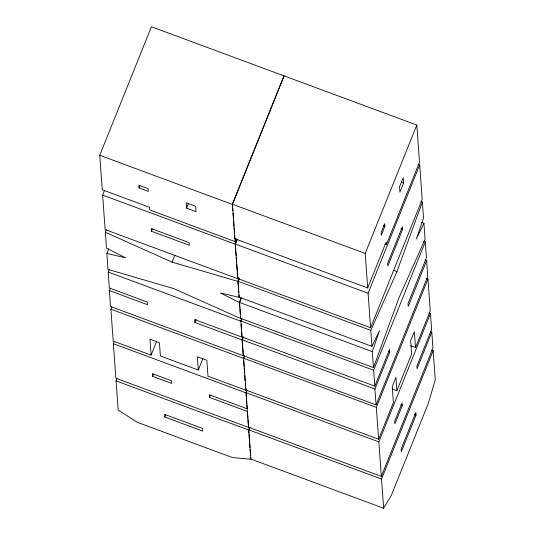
<?xml version="1.0" encoding="UTF-8"?>
<svg xmlns="http://www.w3.org/2000/svg" width="535" height="535" viewBox="0 0 535 535"><rect width="100%" height="100%" fill="white"/><g stroke="black" fill="none" stroke-linecap="round" stroke-linejoin="round"><path stroke-width="0.8" d="M239.807 307.197L239.459 302.422L241.058 297.754M240.496 316.753L240.616 318.345L373.463 367.572L372.313 351.642L379.489 330.65L371.925 346.339L239.078 297.112L238.904 294.725M371.925 346.339L370.775 330.409L396.963 271.533L422.382 202.036L420.818 201.454M373.463 367.572L398.883 298.075L425.071 239.192L423.921 223.269L421.573 222.399M99.751 155.264L151.418 26.75L284.125 75.916L232.458 204.437L235.146 241.599L149.833 209.987L149.646 207.333L102.252 189.771L99.751 155.264L232.458 204.437M238.456 277.21L237.834 278.755L105.127 229.589L102.633 195.081L104.499 190.433M108.725 248.828L106.86 253.476L125.625 257.843L106.472 248.166L105.321 232.243L106.258 229.916M139.013 187.892L138.819 185.244L148.108 188.681L148.302 191.336L139.013 187.892L139.949 185.571M110.29 288.245L109.354 290.565L147.459 304.683L147.272 302.028L109.354 287.984L108.204 272.054L109.133 269.734M156.401 341.959L151.111 355.12L113.193 341.069L110.892 309.217L111.822 306.896M151.372 231.22L151.178 228.565L189.096 242.616L189.29 245.271L151.372 231.22L152.308 228.9M247.023 390.57L246.093 392.891L247.244 408.82L209.325 394.77L209.519 397.425L247.437 411.475L248.588 427.398L115.881 378.232L113.387 343.724L114.316 341.404M250.026 426.957L248.782 430.053L250.888 459.251L232.317 457.532L137.528 422.416L118.188 410.084L116.075 380.887L117.004 378.559M186.601 208.108L186.213 202.798L195.696 206.316L196.077 211.619L186.601 208.108L188.467 203.467M105.321 232.243L172.056 262.137L174.858 255.168M152.642 376.352L152.455 373.697L171.414 380.719L171.601 383.374L152.642 376.352L153.578 374.032M243.405 355.735L242.268 340.019L194.874 322.458L196.118 319.362M235.146 241.599L236.39 238.496M164.813 417.026L164.619 414.371L202.538 428.421L202.725 431.076L164.813 417.026L165.743 414.705M235.534 248.133L235.239 244.027L237.105 239.386M237.834 278.755L235.34 244.248L237.206 239.606M151.111 355.12L149.96 339.19L159.437 342.701L160.393 355.976L198.311 370.026L202.979 358.41M106.86 253.476L108.01 269.399L173.975 288.679L240.717 318.572L239.566 302.643L220.413 292.966L239.178 297.34L238.028 281.41L239.272 278.314M239.566 302.643L241.118 298.777M209.519 397.425L210.456 395.104M241.74 318.679L240.803 321L373.657 370.227L374.808 386.15L241.96 336.93L241.552 331.352M194.874 322.458L194.666 319.589L242.061 337.15L240.91 321.227L241.84 318.9M243.224 355.695L242.074 339.765L243.311 336.696M242.268 340.019L243.198 337.699M244.428 355.842L243.492 358.162L376.346 407.382L378.646 439.235L245.799 390.015M198.311 370.026L197.355 356.751L206.831 360.262L207.981 376.192L245.899 390.236L243.592 358.383L244.528 356.063M245.899 390.236L246.521 388.691M246.227 395.954L245.986 392.67L246.923 390.349M248.909 433.076L248.675 429.832L249.611 427.512M365.211 253.436L416.812 125.056L283.965 75.836L232.357 204.209L365.211 253.436L367.705 287.944L234.852 238.717L234.618 235.433M384.912 226.352L381.294 235.333L381.107 232.685L384.718 223.697L384.912 226.352L383.348 225.77M403.604 182.97L399.919 192.139L399.538 186.835L403.223 177.66L403.604 182.97L401.263 182.101M367.705 287.944L386.136 242.094L386.33 244.749L384.765 244.167M386.33 244.749L419.5 162.219L416.812 125.056M237.734 278.534L370.581 327.754L368.087 293.247L419.694 164.874L418.129 164.292M402.608 229.301L387.862 265.982L387.668 263.327L402.414 226.646L402.608 229.301L401.043 228.726M370.581 327.754L422.189 199.381L419.694 164.874M373.657 370.227L425.265 241.847L423.7 241.272M374.808 386.15L389.554 349.475L389.747 352.124L374.928 388.992L376.078 404.915L110.511 306.495L109.354 290.565M425.058 260.063L426.622 260.639L408.192 306.488L407.984 303.626L426.415 257.776L425.265 241.847M376.078 404.915L427.759 276.354L426.622 260.639M376.346 407.382L427.953 279.009L426.388 278.427M392.195 388.998L396.89 390.737L411.629 354.056L410.673 340.782L414.358 331.613L415.508 347.543L410.82 345.804M378.646 439.235L393.392 402.561L392.242 386.631L395.927 377.463L396.89 390.737M415.508 347.543L430.254 310.862L427.953 279.009M247.952 419.781L248.487 427.177L381.335 476.397L378.84 441.89L430.448 313.517L428.883 312.935M402.3 405.456L394.93 423.794L394.736 421.139L402.106 402.802L402.3 405.456L400.735 404.875M430.227 331.519L431.792 332.095L417.046 368.776L416.852 366.121L431.598 329.44L430.448 313.517M381.335 476.397L432.942 348.024L431.792 332.095M250.674 457.405L250.788 459.03L383.642 508.25L381.529 479.052L433.136 350.679L431.571 350.097M416.049 415.106L401.303 451.781L401.11 449.132L415.856 412.452L416.049 415.106L414.485 414.525M238.215 285.168L237.928 281.189L238.931 278.922M423.921 223.269L416.357 238.951L423.533 217.959L422.382 202.036M383.642 508.25L391.393 495.216L428.261 403.524L435.249 379.877L433.136 350.679M172.056 262.137L238.028 281.41M393.84 270.376L396.963 271.533M235.239 244.027L368.087 293.247M102.633 195.081L235.34 244.248M237.928 281.189L370.775 330.409M388.183 351.548L389.747 352.124M239.459 302.422L372.313 351.642M108.204 272.054L240.91 321.227M242.074 339.765L374.928 388.992M110.892 309.217L243.592 358.383M245.986 392.67L378.84 441.89M113.387 343.724L246.093 392.891M248.675 429.832L381.529 479.052M116.075 380.887L248.782 430.053M232.478 205.855L232.832 210.783M233.013 213.251L233.367 218.18M233.548 220.641L233.962 226.392M234.083 228.037L234.437 232.966M235.654 249.778L236.069 255.529M236.189 257.174L236.604 262.926M236.724 264.564L237.139 270.315M237.259 271.961L237.674 277.712M238.329 286.76L238.73 292.337M239.921 308.795L240.322 314.366M241.038 324.19L241.379 328.965M243.672 360.61L244.087 366.328M244.201 367.966L244.615 373.677M244.736 375.316L245.15 381.034M245.324 383.481L245.679 388.383M246.347 397.599L246.762 403.35M246.882 404.995L247.832 418.136M249.029 434.694L249.437 440.372M249.557 441.997L249.965 447.675M250.086 449.293L250.494 454.971"/></g></svg>
